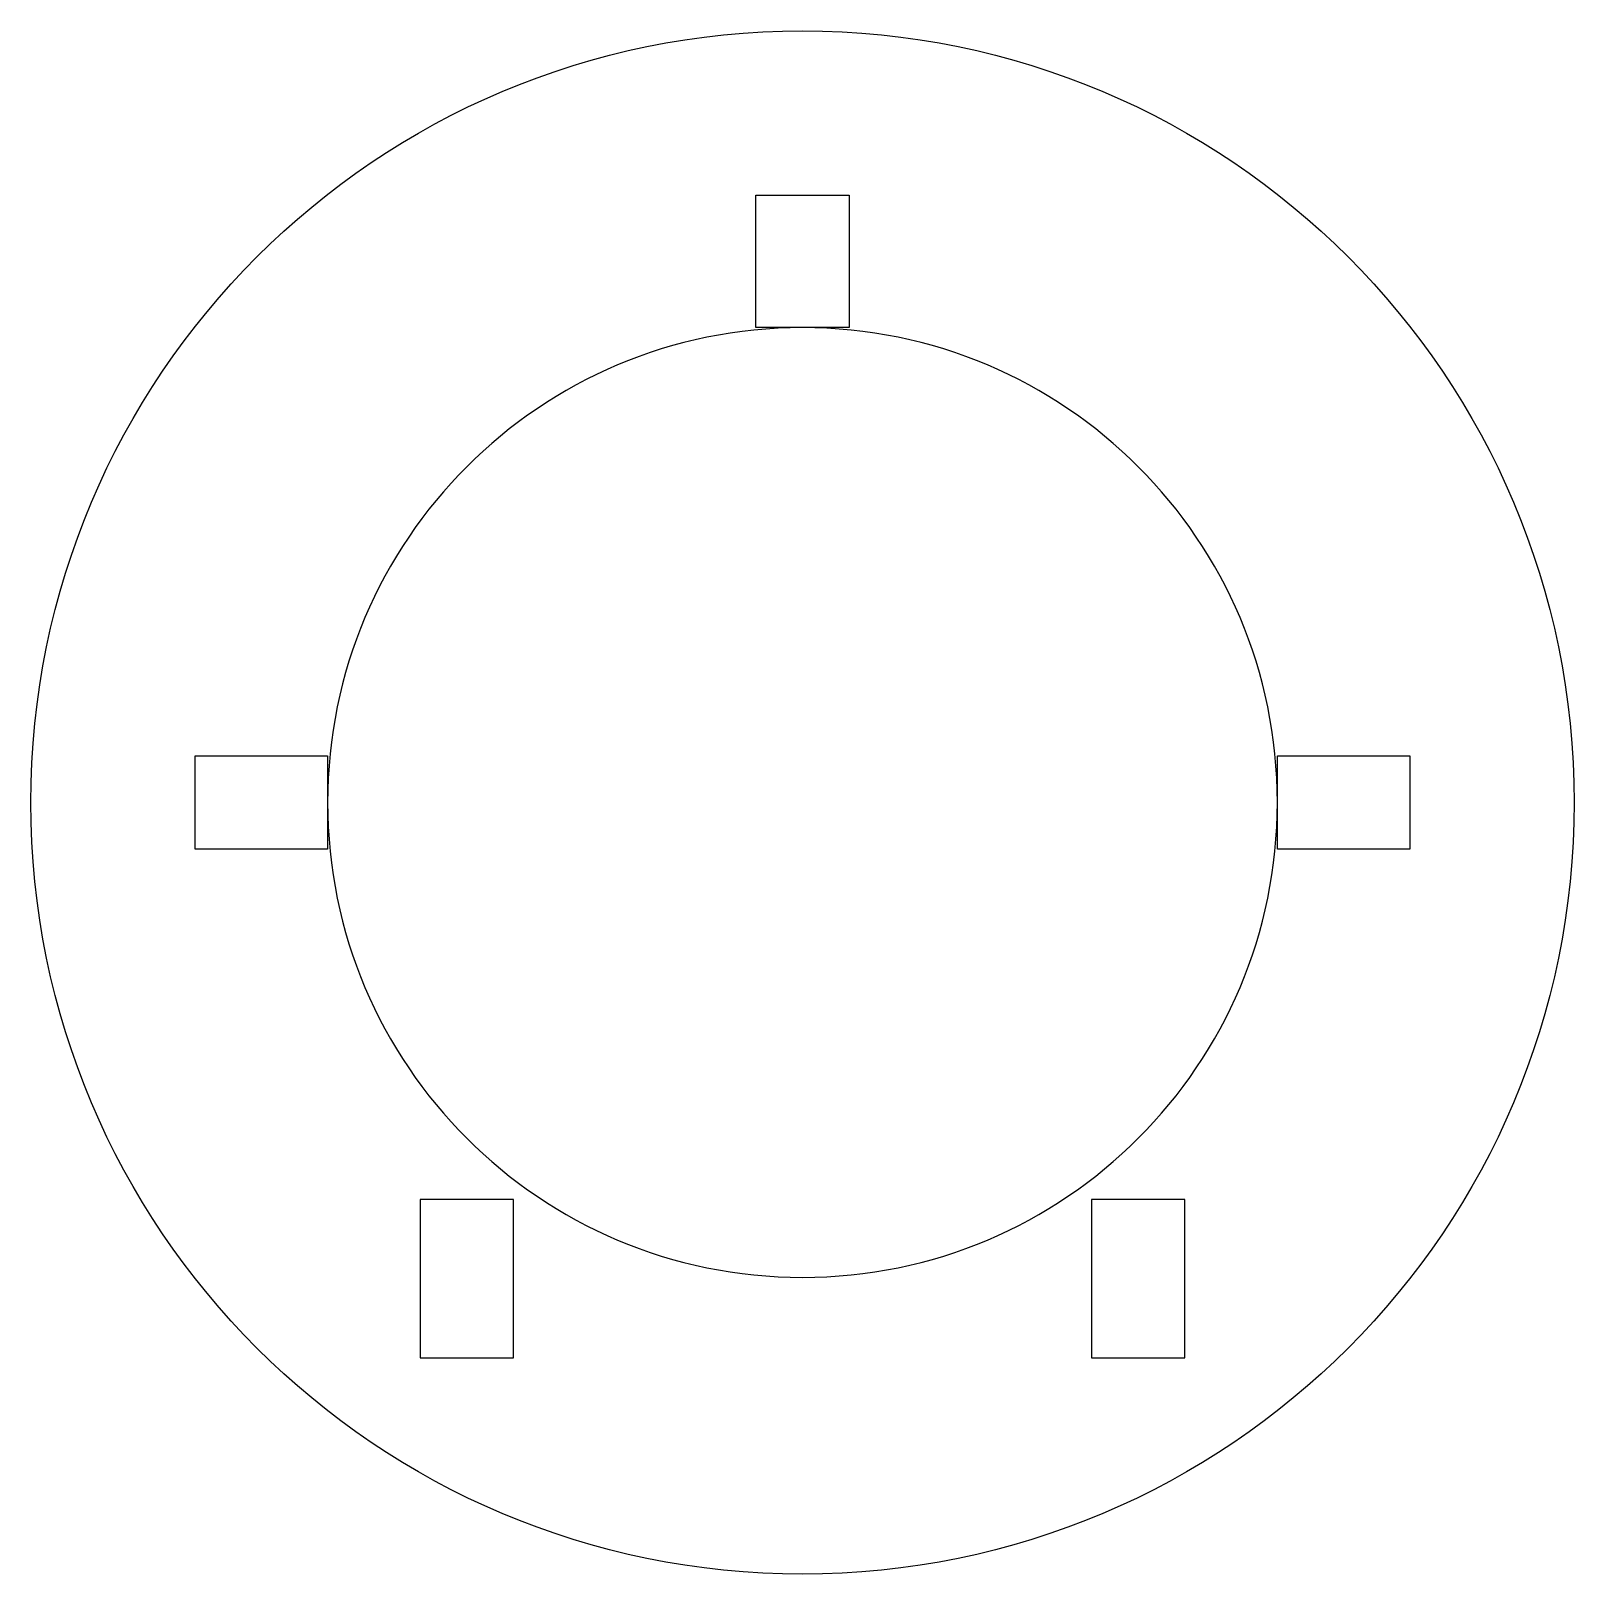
# Model space of a CAD drawing. Header units: inches. Extents: x -0.98 to 0.98, y -0.98 to 0.98.
import ezdxf

# ---------------------------------------------------------------- set-up
doc = ezdxf.new("R2010")
doc.units = ezdxf.units.IN
doc.layers.get('0').update_dxf_attribs({"linetype": 'CONTINUOUS'})

msp = doc.modelspace()

# ---------------------------------------------------------------- linework, layer by layer
for p, q in [((-0.0591, 0.6), (-0.0591, 0.7675)), ((-0.0591, 0.7675), (0.0591, 0.7675)), ((0.0591, 0.7675), (0.0591, 0.6)), ((0, 0.6), (-0.0591, 0.6)), ((0.0591, 0.6), (0, 0.6)), ((-0.7675, -0.0591), (-0.7675, 0.0591)), ((-0.7675, 0.0591), (-0.6, 0.0591)), ((-0.6, 0.0591), (-0.6, 0)), ((0.6, 0), (0.6, 0.0591)), ((0.6, 0.0591), (0.7675, 0.0591)), ((0.7675, 0.0591), (0.7675, -0.0591)), ((0.6, -0.0591), (0.6, 0)), ((-0.6, 0), (-0.6, -0.0591)), ((-0.6, -0.0591), (-0.7675, -0.0591)), ((0.7675, -0.0591), (0.6, -0.0591))]:
    msp.add_line(p, q)
for points in [[(-0.4831, -0.7015), (-0.365, -0.7015), (-0.365, -0.5015), (-0.4831, -0.5015)], [(0.365, -0.7015), (0.4831, -0.7015), (0.4831, -0.5015), (0.365, -0.5015)]]:
    msp.add_lwpolyline(points, close=True)
msp.add_circle((0, 0), 0.975)
for start, end in [(90, 180), (0, 90), (-180, 0)]:
    msp.add_arc((0, 0), 0.6, start, end)

doc.saveas('drawing.dxf')
